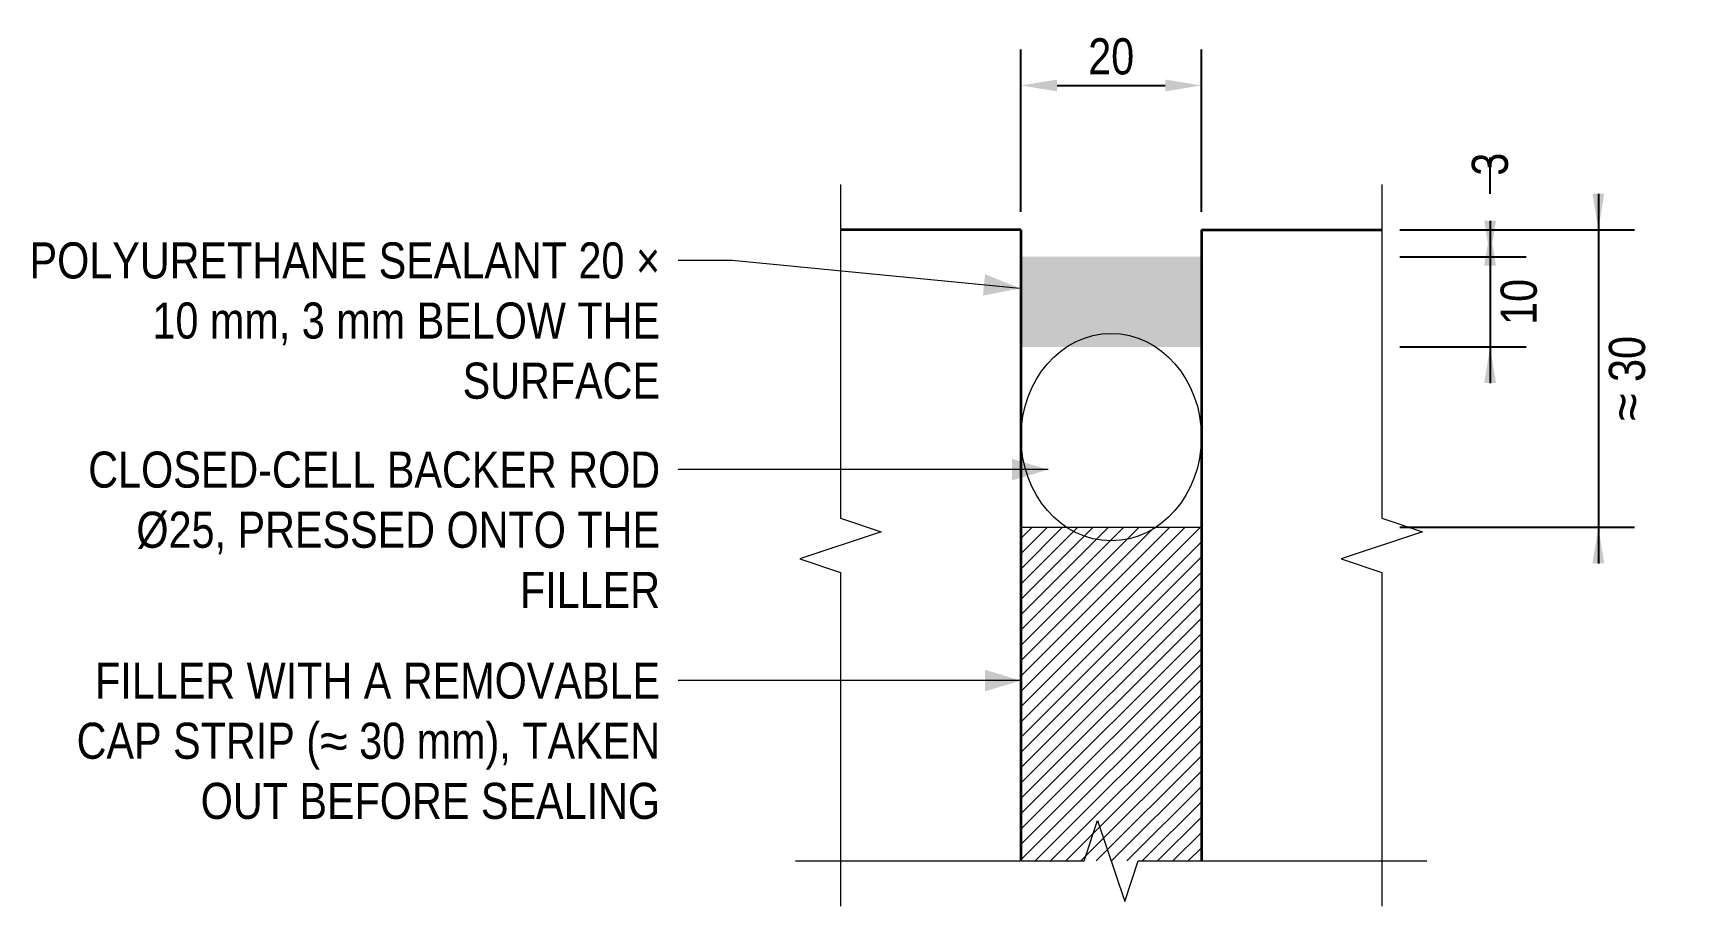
# Model space of a CAD drawing. Header units: millimetres. Extents: x 3880 to 4063, y -124075 to -123978.
import ezdxf

# ---------------------------------------------------------------- set-up
doc = ezdxf.new("R2010")
doc.units = ezdxf.units.MM
doc.header["$LTSCALE"] = 3.75
for name, color, linetype, lineweight in [('S-ANNO', 3, 'Continuous', 18), ('S-BREAK', 8, 'Continuous', 18), ('S-CONC', 4, 'Continuous', 35), ('S-DIMS', 2, 'Continuous', 18), ('S-HATCH', 9, 'Continuous', 13), ('S-JFILL', 8, 'Continuous', 18), ('S-TEXT', 7, 'Continuous', 18)]:
    doc.layers.add(name, color=color, linetype=linetype, lineweight=lineweight)
doc.styles.add('AN', font='ARIALN_0.TTF')
doc.dimstyles.new('EIT-2', dxfattribs={"dimscale": 2, "dimtxt": 2, "dimasz": 2, "dimexe": 2, "dimexo": 1, "dimgap": 0.6, "dimtad": 1, "dimdec": 0, "dimtxsty": 'AN', "dimcen": 2.5, "dimclrd": 2, "dimclre": 8, "dimclrt": 7, "dimazin": 3, "dimtfac": 1, "dimtmove": 1, "dimatfit": 3, "dimlwd": -1, "dimlwe": -1, "dimarcsym": 0})

msp = doc.modelspace()

# ---------------------------------------------------------------- hatches: boundary and pattern name
at = {"layer": 'S-HATCH'}
h = msp.add_hatch(color=256, dxfattribs=at)
h.dxf.hatch_style = 1
h.paths.add_polyline_path([(3990, -124003), (4010, -124003), (4010, -124013), (3990, -124013)])
h = msp.add_hatch(dxfattribs=at)
h.set_pattern_fill('ANSI31', color=256, scale=0.377952756)
h.paths.add_polyline_path([(3990, -124033), (4010, -124033), (4010, -124070), (3990, -124070)])

# ---------------------------------------------------------------- linework, layer by layer
at = {"layer": 'S-ANNO', "flags": 128}
for points in [[(3989.88, -124006.5), (3958, -124003.4), (3952, -124003.4)], [(3993, -124026.6), (3958, -124026.6), (3952, -124026.6)], [(3990, -124050), (3958, -124050), (3952, -124050)]]:
    msp.add_lwpolyline(points, dxfattribs=at)
at = {"layer": 'S-ANNO'}
for points in [[(3989.88, -124006.5), (3986.02, -124004.92), (3985.79, -124007.31)], [(3993, -124026.6), (3989, -124025.4), (3989, -124027.8)], [(3990, -124050), (3986, -124048.8), (3986, -124051.2)]]:
    msp.add_solid(points, dxfattribs=at)
at = {"layer": 'S-BREAK', "flags": 128}
for points in [[(3970, -123995), (3970, -124032), (3974.5, -124033.5), (3965.5, -124036.5), (3970, -124038), (3970, -124075)], [(4030, -123995), (4030, -124032), (4034.5, -124033.5), (4025.5, -124036.5), (4030, -124038), (4030, -124075)], [(3965, -124070), (3997, -124070), (3998.5, -124065.5), (4001.5, -124074.5), (4003, -124070), (4035, -124070)]]:
    msp.add_lwpolyline(points, dxfattribs=at)
at = {"layer": 'S-CONC'}
for p, q in [((3990, -124000), (3970, -124000)), ((3990, -124000), (3990, -124070)), ((4010, -124000), (4030, -124000)), ((4010, -124000), (4010, -124070))]:
    msp.add_line(p, q, dxfattribs=at)
at = {"layer": 'S-JFILL'}
msp.add_line((3990, -124033), (4010, -124033), dxfattribs=at)
msp.add_ellipse((4000, -124023), major_axis=(0, 11.5), ratio=0.869565, dxfattribs=at)

# ---------------------------------------------------------------- texts
at = {"layer": 'S-TEXT', "char_height": 4, "attachment_point": 3, "style": 'AN'}
for s, insert, width in [('POLYURETHANE SEALANT 20 ×\\P10 mm, 3 mm BELOW THE\\PSURFACE', (3950, -124001.4), 73.6922), ('CLOSED-CELL BACKER ROD\\PØ25, PRESSED ONTO THE\\PFILLER', (3950, -124024.6), 66.9272), ('FILLER WITH A REMOVABLE\\PCAP STRIP (≈ 30 mm), TAKEN\\POUT BEFORE SEALING', (3950, -124048), 68.2666)]:
    msp.add_mtext(s, dxfattribs=dict(at, insert=insert, width=width))

# ---------------------------------------------------------------- dimensions: what is measured, and where the dimension line sits
at = {"layer": 'S-DIMS'}
msp.add_linear_dim(base=(3990, -123984), p1=(3990, -124000), p2=(4010, -124000), text='20', dimstyle='EIT-2', dxfattribs=at).render()
msp.add_linear_dim(base=(4042, -124000), p1=(4030, -124000), p2=(4030, -124003), angle=90, location=(4042, -123992.73), text='3', dimstyle='EIT-2', override={"dimtmove": 2}, dxfattribs=at).render()
for base, p1, p2, text in [((4054, -124000), (4030, -124000), (4030, -124033), '≈ 30'), ((4042, -124003), (4030, -124003), (4030, -124013), '10')]:
    msp.add_linear_dim(base=base, p1=p1, p2=p2, angle=90, text=text, dimstyle='EIT-2', dxfattribs=at).render()

doc.saveas('drawing.dxf')
